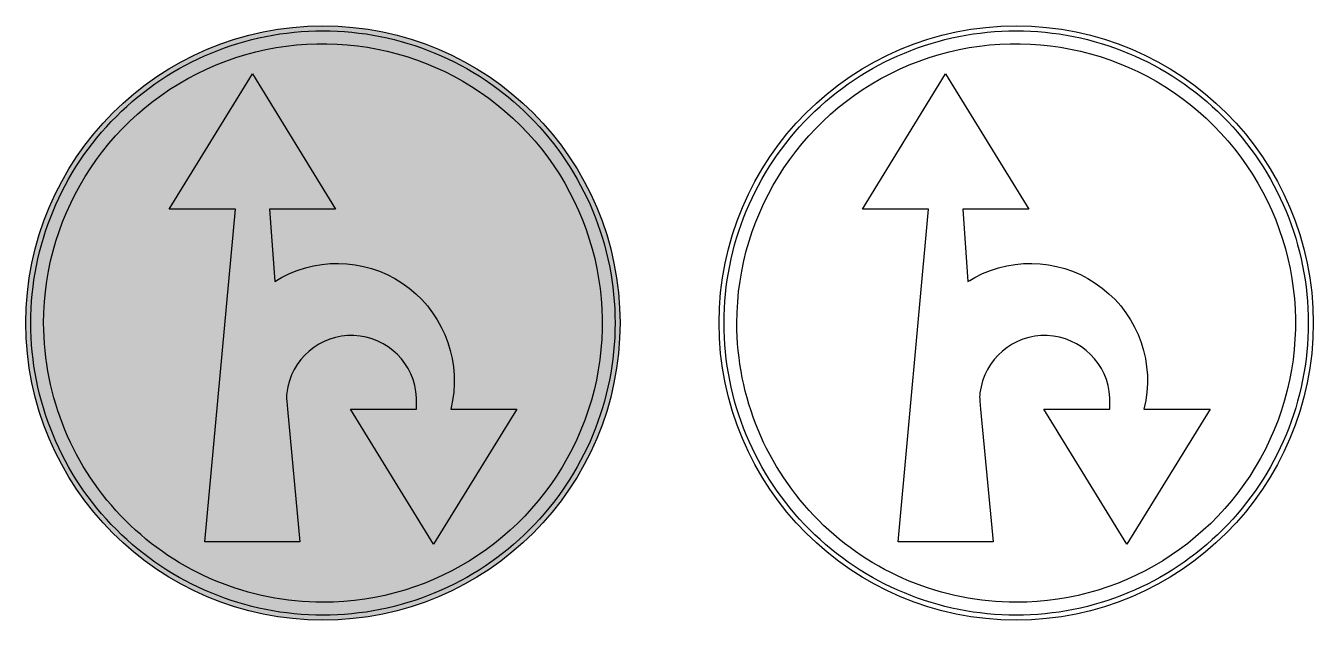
# Model space of a CAD drawing. Extents: x -64 to 1236, y 1 to 601.
import ezdxf

# ---------------------------------------------------------------- set-up
doc = ezdxf.new("R2010")
doc.units = 0
doc.header["$MEASUREMENT"] = 0

msp = doc.modelspace()

# ---------------------------------------------------------------- hatches: boundary and pattern name
h = msp.add_hatch(color=5)
edge = h.paths.add_edge_path()
edge.add_arc((235.7539999999999, 301.06225), 299.99975, 90, 270, ccw=False)
edge.add_arc((235.7539999999999, 301.06225), 299.99975, -90, 90, ccw=False)
edge = h.paths.add_edge_path(flags=16)
edge.add_arc((235.7535296131944, 301.0620296128208), 294.9995296131958, 180.0000057514995, 270.0000913600735, ccw=False)
edge.add_arc((235.7537796128208, 301.0622203871792), 294.9997796129031, 89.99995719571302, 180.0000428042869, ccw=False)
edge.add_arc((235.7522203871791, 301.0642203841908), 294.9977796211771, -0.00043125288328837996, 89.99965435569072, ccw=False)
edge.add_arc((235.7524703868055, 301.0600296158092), 294.9975296197749, -89.99970291147707, 0.00038269709682481334, ccw=False)
edge = h.paths.add_edge_path(flags=0)
edge.add_arc((235.7535393251718, 301.0620393247982), 281.9995393251745, 180.0000079898888, 270.0000935984628, ccw=False)
edge.add_arc((235.7550692230467, 301.0621940779318), 282.0010692231135, 44.99998206247909, 180.0000394319299, ccw=False)
edge.add_arc((235.7550047376637, 301.0630263295346), 282.0005263313245, -90.00020413872409, 44.999853230726615, ccw=False)
edge = h.paths.add_edge_path(flags=0)
edge.add_line((330.3, 214.196), (330.3, 225.597))
edge.add_arc((264.5676371567781, 222.6210813530986), 65.79969313565182, 2.592196897507101, 173.1254781235166)
edge.add_arc((223.4523701345086, 226.1278079046045), 24.60244466220047, 169.7704805188041, 188.9578848689814)
edge.add_line((199.15, 222.297), (199.8910000000001, 214.208))
edge.add_line((199.8910000000001, 214.208), (212.551, 80.21290000000002))
edge.add_line((212.551, 80.2129), (116.551, 80.2129))
edge.add_line((116.551, 80.2129), (147.301, 416.152))
edge.add_line((147.301, 416.152), (80.55100000000004, 416.152))
edge.add_line((80.55100000000004, 416.152), (164.551, 552.688))
edge.add_line((164.551, 552.688), (248.551, 416.152))
edge.add_line((248.551, 416.152), (181.801, 416.152))
edge.add_line((181.801, 416.152), (187.1060000000001, 343.122))
edge.add_arc((43.3106785483765, 602.2160249538372), 296.3221359233147, 299.0299598185263, 300.5737391623982)
edge.add_arc((250.0741589963275, 242.9406603691009), 118.2691183948119, -14.060306911669613, 118.283585285393, ccw=False)
edge.add_line((364.8, 214.208), (431.55, 214.208))
edge.add_line((431.55, 214.208), (347.55, 77.6729))
edge.add_line((347.55, 77.6729), (263.551, 214.208))
edge.add_line((263.551, 214.208), (330.3, 214.196))
h = msp.add_hatch(color=7)
edge = h.paths.add_edge_path()
edge.add_arc((235.7535296131944, 301.0620296128208), 294.9995296131958, 180.0000057514995, 270.0000913600735, ccw=False)
edge.add_arc((235.7537796128208, 301.0622203871792), 294.9997796129031, 89.99995719571302, 180.0000428042869, ccw=False)
edge.add_arc((235.7522203871791, 301.0642203841908), 294.9977796211771, -0.00043125288328837996, 89.99965435569072, ccw=False)
edge.add_arc((235.7524703868055, 301.0600296158092), 294.9975296197749, -89.99970291147707, 0.00038269709682481334, ccw=False)
edge = h.paths.add_edge_path(flags=16)
edge.add_arc((235.7535393251718, 301.0620393247982), 281.9995393251745, 180.0000079898888, 270.0000935984628, ccw=False)
edge.add_arc((235.7550692230467, 301.0621940779318), 282.0010692231135, 44.99998206247909, 180.0000394319299, ccw=False)
edge.add_arc((235.7550047376637, 301.0630263295346), 282.0005263313245, -90.00020413872409, 44.999853230726615, ccw=False)
edge = h.paths.add_edge_path(flags=0)
edge.add_line((330.3, 214.196), (330.3, 225.597))
edge.add_arc((264.5676371567781, 222.6210813530986), 65.79969313565182, 2.592196897507101, 173.1254781235166)
edge.add_arc((223.4523701345086, 226.1278079046045), 24.60244466220047, 169.7704805188041, 188.9578848689814)
edge.add_line((199.15, 222.297), (199.8910000000001, 214.208))
edge.add_line((199.8910000000001, 214.208), (212.551, 80.21290000000002))
edge.add_line((212.551, 80.2129), (116.551, 80.2129))
edge.add_line((116.551, 80.2129), (147.301, 416.152))
edge.add_line((147.301, 416.152), (80.55100000000004, 416.152))
edge.add_line((80.55100000000004, 416.152), (164.551, 552.688))
edge.add_line((164.551, 552.688), (248.551, 416.152))
edge.add_line((248.551, 416.152), (181.801, 416.152))
edge.add_line((181.801, 416.152), (187.1060000000001, 343.122))
edge.add_arc((43.3106785483765, 602.2160249538372), 296.3221359233147, 299.0299598185263, 300.5737391623982)
edge.add_arc((250.0741589963275, 242.9406603691009), 118.2691183948119, -14.060306911669613, 118.283585285393, ccw=False)
edge.add_line((364.8, 214.208), (431.55, 214.208))
edge.add_line((431.55, 214.208), (347.55, 77.6729))
edge.add_line((347.55, 77.6729), (263.551, 214.208))
edge.add_line((263.551, 214.208), (330.3, 214.196))

# ---------------------------------------------------------------- linework, layer by layer
at = {"color": 5}
msp.add_lwpolyline([(235.7539999999999, 1.0625, -1), (235.7539999999999, 601.062, -1)], format="xyb", close=True, dxfattribs=at)
for points in [[(935.7539999999999, 1.0625, -1), (935.7539999999999, 601.062, -1)], [(235.7539999999999, 6.0625, -0.414214), (-59.24599999999998, 301.062, -0.414214), (235.7539999999999, 596.062, -0.414214), (530.75, 301.062, -0.414214)], [(935.7539999999999, 6.0625, -0.414214), (640.754, 301.062, -0.414214), (935.7539999999999, 596.062, -0.414214), (1230.75, 301.062, -0.414214)], [(235.7539999999999, 19.0625, -0.414214), (-46.24599999999998, 301.062, -0.668179), (435.1600000000001, 500.467, -0.668179)], [(935.7539999999999, 19.0625, -0.414214), (653.754, 301.062, -0.668179), (1135.16, 500.467, -0.668179)], [(330.3, 214.196), (330.3, 225.597, 0.9206209999999999), (199.2410000000001, 230.497, 0.08391699999999999), (199.15, 222.297), (199.8910000000001, 214.208), (212.551, 80.2129), (116.551, 80.2129), (147.301, 416.152), (80.55100000000004, 416.152), (164.551, 552.688), (248.551, 416.152), (181.801, 416.152), (187.1060000000001, 343.122, 0.00673611), (194.034, 347.09, -0.651543), (364.8, 214.208), (431.55, 214.208), (347.55, 77.6729), (263.551, 214.208)], [(1030.3, 214.196), (1030.3, 225.597, 0.9206209999999999), (899.2410000000001, 230.497, 0.08391699999999999), (899.15, 222.297), (899.8910000000001, 214.208), (912.551, 80.2129), (816.551, 80.2129), (847.301, 416.152), (780.551, 416.152), (864.551, 552.688), (948.551, 416.152), (881.801, 416.152), (887.1060000000001, 343.122, 0.00673611), (894.034, 347.09, -0.651543), (1064.8, 214.208), (1131.55, 214.208), (1047.55, 77.6729), (963.551, 214.208)]]:
    msp.add_lwpolyline(points, format="xyb", close=True)

doc.saveas('drawing.dxf')
